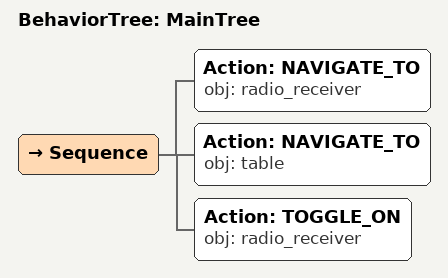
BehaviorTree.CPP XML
<root main_tree_to_execute="MainTree">
  <BehaviorTree ID="MainTree">
    <Sequence>
      <!-- Navigate to radio_receiver -->
      <Action ID="NAVIGATE_TO" obj="radio_receiver" />
      <!-- Navigate to table -->
      <Action ID="NAVIGATE_TO" obj="table" />
      <!-- Toggle on radio_receiver -->
      <Action ID="TOGGLE_ON" obj="radio_receiver" />
    </Sequence>
  </BehaviorTree>
</root>
